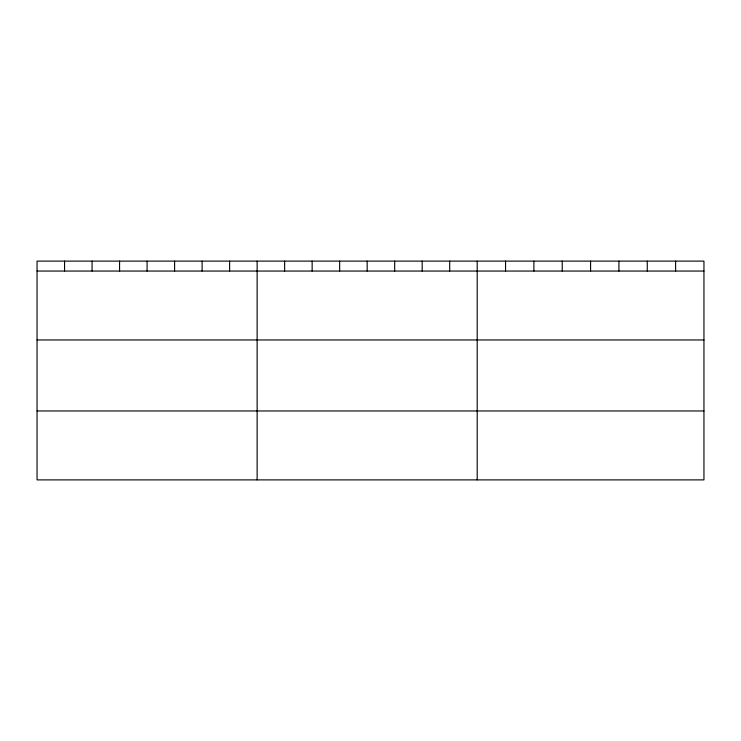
<?xml version="1.0" encoding="UTF-8"?>
<svg xmlns="http://www.w3.org/2000/svg" width="741" height="741" viewBox="0 0 741 741"><rect width="100%" height="100%" fill="white"/><g stroke="black" fill="none" stroke-linecap="round" stroke-linejoin="round"><path stroke-width="1.11" d="M703.95 271.049L703.95 479.89L37.05 479.89L37.05 261.11L703.95 261.11L703.95 271.049L37.05 271.049M37.05 339.962L703.95 339.962M37.05 410.968L703.95 410.968M675.607 261.11L675.607 271.049M647.264 261.11L647.264 271.049M618.92 261.11L618.92 271.049M590.577 261.11L590.577 271.049M562.234 261.11L562.234 271.049M533.89 261.11L533.89 271.049M505.547 261.11L505.547 271.049M477.204 261.11L477.204 479.89M449.694 261.11L449.694 271.049M422.185 261.11L422.185 271.049M394.675 261.11L394.675 271.049M367.166 261.11L367.166 271.049M339.656 261.11L339.656 271.049M312.146 261.11L312.146 271.049M284.637 261.11L284.637 271.049M257.127 261.11L257.127 479.89M229.617 261.11L229.617 271.049M202.108 261.11L202.108 271.049M174.598 261.11L174.598 271.049M147.089 261.11L147.089 271.049M119.579 261.11L119.579 271.049M92.069 261.11L92.069 271.049M64.56 261.11L64.56 271.049"/></g></svg>
